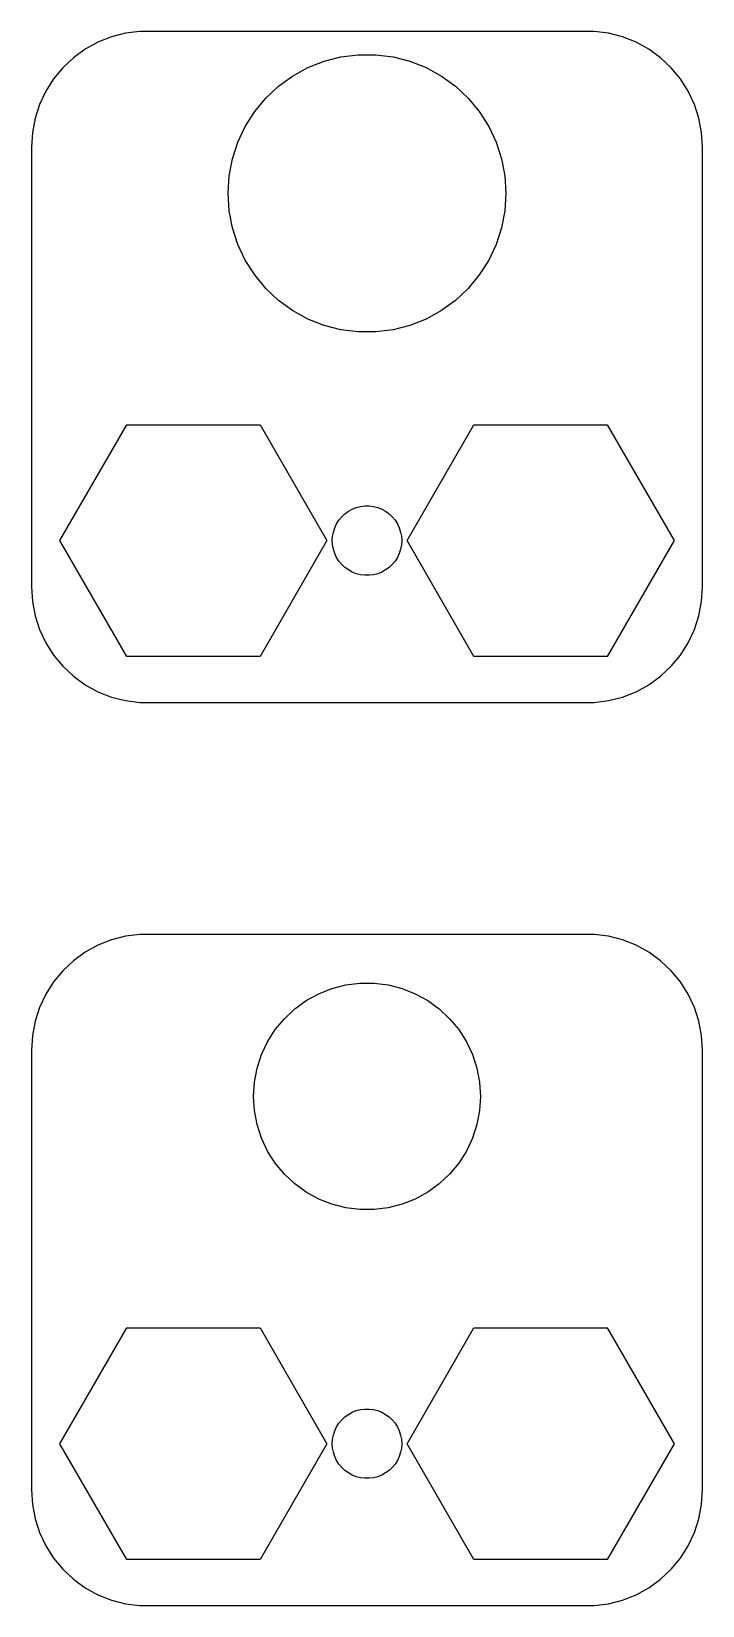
# Model space of a CAD drawing. Header units: metres. Extents: x -14.5 to 14.5, y 63.5 to 131.5.
import ezdxf

# ---------------------------------------------------------------- set-up
doc = ezdxf.new("R2010")
doc.units = ezdxf.units.M

msp = doc.modelspace()

# ---------------------------------------------------------------- linework, layer by layer
for p, q in [((-11.0451, 131.255), (-11.6289, 131.024)), ((-10.4369, 131.411), (-11.0451, 131.255)), ((-9.81395, 131.49), (-10.4369, 131.411)), ((9.81395, 131.49), (-9.81395, 131.49)), ((10.4369, 131.411), (9.81395, 131.49)), ((11.0451, 131.255), (10.4369, 131.411)), ((11.6289, 131.024), (11.0451, 131.255)), ((-12.1791, 130.722), (-12.6871, 130.353)), ((-11.6289, 131.024), (-12.1791, 130.722)), ((12.1791, 130.722), (11.6289, 131.024)), ((12.6871, 130.353), (12.1791, 130.722)), ((-13.1448, 129.923), (-13.5451, 129.439)), ((-12.6871, 130.353), (-13.1448, 129.923)), ((-3.21495, 129.566), (-2.55467, 129.929)), ((-2.55467, 129.929), (-1.8541, 130.206)), ((-1.8541, 130.206), (-1.12428, 130.394)), ((-1.12428, 130.394), (-0.37674, 130.488)), ((-0.37674, 130.488), (0.37674, 130.488)), ((0.37674, 130.488), (1.12428, 130.394)), ((1.12428, 130.394), (1.8541, 130.206)), ((1.8541, 130.206), (2.55467, 129.929)), ((2.55467, 129.929), (3.21495, 129.566)), ((13.1448, 129.923), (12.6871, 130.353)), ((13.5451, 129.439), (13.1448, 129.923)), ((-13.5451, 129.439), (-13.8815, 128.909)), ((-3.82454, 129.123), (-3.21495, 129.566)), ((3.21495, 129.566), (3.82454, 129.123)), ((13.8815, 128.909), (13.5451, 129.439)), ((-13.8815, 128.909), (-14.1489, 128.341)), ((-4.8541, 128.027), (-4.37381, 128.607)), ((-4.37381, 128.607), (-3.82454, 129.123)), ((3.82454, 129.123), (4.37381, 128.607)), ((4.37381, 128.607), (4.8541, 128.027)), ((14.1489, 128.341), (13.8815, 128.909)), ((-14.1489, 128.341), (-14.3429, 127.743)), ((-5.25783, 127.391), (-4.8541, 128.027)), ((4.8541, 128.027), (5.25783, 127.391)), ((14.3429, 127.743), (14.1489, 128.341)), ((-14.4606, 127.127), (-14.5, 126.5)), ((-14.3429, 127.743), (-14.4606, 127.127)), ((-5.57864, 126.709), (-5.25783, 127.391)), ((5.25783, 127.391), (5.57864, 126.709)), ((14.4606, 127.127), (14.3429, 127.743)), ((14.5, 126.5), (14.4606, 127.127)), ((-14.5, 126.5), (-14.5, 107.5)), ((-5.81149, 125.992), (-5.57864, 126.709)), ((5.57864, 126.709), (5.81149, 125.992)), ((14.5, 107.5), (14.5, 126.5)), ((-5.95268, 125.252), (-5.81149, 125.992)), ((5.81149, 125.992), (5.95268, 125.252)), ((-6, 124.5), (-5.95268, 125.252)), ((5.95268, 125.252), (6, 124.5)), ((-5.95268, 123.748), (-6, 124.5)), ((6, 124.5), (5.95268, 123.748)), ((-5.81149, 123.008), (-5.95268, 123.748)), ((5.95268, 123.748), (5.81149, 123.008)), ((-5.57864, 122.291), (-5.81149, 123.008)), ((5.81149, 123.008), (5.57864, 122.291)), ((-5.25783, 121.609), (-5.57864, 122.291)), ((5.57864, 122.291), (5.25783, 121.609)), ((-4.8541, 120.973), (-5.25783, 121.609)), ((5.25783, 121.609), (4.8541, 120.973)), ((-4.37381, 120.393), (-4.8541, 120.973)), ((-3.82454, 119.877), (-4.37381, 120.393)), ((4.37381, 120.393), (3.82454, 119.877)), ((4.8541, 120.973), (4.37381, 120.393)), ((-3.21495, 119.434), (-3.82454, 119.877)), ((3.82454, 119.877), (3.21495, 119.434)), ((-2.55467, 119.071), (-3.21495, 119.434)), ((-1.8541, 118.794), (-2.55467, 119.071)), ((2.55467, 119.071), (1.8541, 118.794)), ((3.21495, 119.434), (2.55467, 119.071)), ((-1.12428, 118.606), (-1.8541, 118.794)), ((-0.37674, 118.512), (-1.12428, 118.606)), ((0.37674, 118.512), (-0.37674, 118.512)), ((1.12428, 118.606), (0.37674, 118.512)), ((1.8541, 118.794), (1.12428, 118.606)), ((-13.27, 109.5), (-10.385, 114.497)), ((-10.385, 114.497), (-4.61501, 114.497)), ((-4.61501, 114.497), (-1.73001, 109.5)), ((1.73001, 109.5), (4.61501, 114.497)), ((4.61501, 114.497), (10.385, 114.497)), ((10.385, 114.497), (13.27, 109.5)), ((-0.803726, 110.766), (-0.638657, 110.857)), ((-0.638657, 110.857), (-0.463516, 110.927)), ((-0.463516, 110.927), (-0.281067, 110.973)), ((-0.281067, 110.973), (-0.094177, 110.997)), ((-0.094177, 110.997), (0.094177, 110.997)), ((0.094177, 110.997), (0.281067, 110.973)), ((0.281067, 110.973), (0.463516, 110.927)), ((0.463516, 110.927), (0.638657, 110.857)), ((0.638657, 110.857), (0.803726, 110.766)), ((-1.39465, 110.052), (-1.31445, 110.223)), ((-1.31445, 110.223), (-1.21352, 110.382)), ((-1.21352, 110.382), (-1.09344, 110.527)), ((-1.09344, 110.527), (-0.956131, 110.656)), ((-0.956131, 110.656), (-0.803726, 110.766)), ((0.803726, 110.766), (0.956131, 110.656)), ((0.956131, 110.656), (1.09344, 110.527)), ((1.09344, 110.527), (1.21352, 110.382)), ((1.21352, 110.382), (1.31445, 110.223)), ((1.31445, 110.223), (1.39465, 110.052)), ((-10.385, 104.503), (-13.27, 109.5)), ((-1.73001, 109.5), (-4.61501, 104.503)), ((-1.5, 109.5), (-1.48816, 109.688)), ((-1.48816, 109.312), (-1.5, 109.5)), ((-1.48816, 109.688), (-1.45287, 109.873)), ((-1.45287, 109.873), (-1.39465, 110.052)), ((1.39465, 110.052), (1.45287, 109.873)), ((1.45287, 109.873), (1.48816, 109.688)), ((1.48816, 109.688), (1.5, 109.5)), ((1.5, 109.5), (1.48816, 109.312)), ((4.61501, 104.503), (1.73001, 109.5)), ((13.27, 109.5), (10.385, 104.503)), ((-1.45287, 109.127), (-1.48816, 109.312)), ((-1.39465, 108.948), (-1.45287, 109.127)), ((-1.31445, 108.777), (-1.39465, 108.948)), ((-1.21352, 108.618), (-1.31445, 108.777)), ((1.31445, 108.777), (1.21352, 108.618)), ((1.39465, 108.948), (1.31445, 108.777)), ((1.45287, 109.127), (1.39465, 108.948)), ((1.48816, 109.312), (1.45287, 109.127)), ((-1.09344, 108.473), (-1.21352, 108.618)), ((-0.956131, 108.344), (-1.09344, 108.473)), ((-0.803726, 108.234), (-0.956131, 108.344)), ((-0.638657, 108.143), (-0.803726, 108.234)), ((-0.463516, 108.073), (-0.638657, 108.143)), ((0.638657, 108.143), (0.463516, 108.073)), ((0.803726, 108.234), (0.638657, 108.143)), ((0.956131, 108.344), (0.803726, 108.234)), ((1.09344, 108.473), (0.956131, 108.344)), ((1.21352, 108.618), (1.09344, 108.473)), ((-14.5, 107.5), (-14.4606, 106.873)), ((-0.281067, 108.027), (-0.463516, 108.073)), ((-0.094177, 108.003), (-0.281067, 108.027)), ((0.094177, 108.003), (-0.094177, 108.003)), ((0.281067, 108.027), (0.094177, 108.003)), ((0.463516, 108.073), (0.281067, 108.027)), ((14.4606, 106.873), (14.5, 107.5)), ((-14.4606, 106.873), (-14.3429, 106.257)), ((14.3429, 106.257), (14.4606, 106.873)), ((-14.3429, 106.257), (-14.1489, 105.659)), ((14.1489, 105.659), (14.3429, 106.257)), ((-14.1489, 105.659), (-13.8815, 105.091)), ((13.8815, 105.091), (14.1489, 105.659)), ((-13.8815, 105.091), (-13.5451, 104.561)), ((13.5451, 104.561), (13.8815, 105.091)), ((-13.5451, 104.561), (-13.1448, 104.077)), ((-13.1448, 104.077), (-12.6871, 103.647)), ((-4.61501, 104.503), (-10.385, 104.503)), ((10.385, 104.503), (4.61501, 104.503)), ((12.6871, 103.647), (13.1448, 104.077)), ((13.1448, 104.077), (13.5451, 104.561)), ((-12.6871, 103.647), (-12.1791, 103.278)), ((12.1791, 103.278), (12.6871, 103.647)), ((-12.1791, 103.278), (-11.6289, 102.976)), ((-11.6289, 102.976), (-11.0451, 102.745)), ((-11.0451, 102.745), (-10.4369, 102.589)), ((10.4369, 102.589), (11.0451, 102.745)), ((11.0451, 102.745), (11.6289, 102.976)), ((11.6289, 102.976), (12.1791, 103.278)), ((-10.4369, 102.589), (-9.81395, 102.51)), ((-9.81395, 102.51), (9.81395, 102.51)), ((9.81395, 102.51), (10.4369, 102.589)), ((-9.81395, 92.4901), (-10.4369, 92.4114)), ((9.81395, 92.4901), (-9.81395, 92.4901)), ((10.4369, 92.4114), (9.81395, 92.4901)), ((-11.6289, 92.0241), (-12.1791, 91.7216)), ((-11.0451, 92.2553), (-11.6289, 92.0241)), ((-10.4369, 92.4114), (-11.0451, 92.2553)), ((11.0451, 92.2553), (10.4369, 92.4114)), ((11.6289, 92.0241), (11.0451, 92.2553)), ((12.1791, 91.7216), (11.6289, 92.0241)), ((-12.6871, 91.3526), (-13.1448, 90.9227)), ((-12.1791, 91.7216), (-12.6871, 91.3526)), ((12.6871, 91.3526), (12.1791, 91.7216)), ((13.1448, 90.9227), (12.6871, 91.3526)), ((-13.5451, 90.4389), (-13.8815, 89.9088)), ((-13.1448, 90.9227), (-13.5451, 90.4389)), ((13.5451, 90.4389), (13.1448, 90.9227)), ((13.8815, 89.9088), (13.5451, 90.4389)), ((-13.8815, 89.9088), (-14.1489, 89.3406)), ((-2.62555, 89.6372), (-2.0863, 89.9336)), ((-2.0863, 89.9336), (-1.51418, 90.1602)), ((-1.51418, 90.1602), (-0.918167, 90.3132)), ((-0.918167, 90.3132), (-0.307663, 90.3903)), ((-0.307663, 90.3903), (0.307663, 90.3903)), ((0.307663, 90.3903), (0.918167, 90.3132)), ((0.918167, 90.3132), (1.51418, 90.1602)), ((1.51418, 90.1602), (2.0863, 89.9336)), ((2.0863, 89.9336), (2.62555, 89.6372)), ((14.1489, 89.3406), (13.8815, 89.9088)), ((-14.1489, 89.3406), (-14.3429, 88.7434)), ((-3.57195, 88.8543), (-3.12337, 89.2755)), ((-3.12337, 89.2755), (-2.62555, 89.6372)), ((2.62555, 89.6372), (3.12337, 89.2755)), ((3.12337, 89.2755), (3.57195, 88.8543)), ((14.3429, 88.7434), (14.1489, 89.3406)), ((-14.3429, 88.7434), (-14.4606, 88.1267)), ((-4.2939, 87.8606), (-3.96417, 88.3801)), ((-3.96417, 88.3801), (-3.57195, 88.8543)), ((3.57195, 88.8543), (3.96417, 88.3801)), ((3.96417, 88.3801), (4.2939, 87.8606)), ((14.4606, 88.1267), (14.3429, 88.7434)), ((-14.4606, 88.1267), (-14.5, 87.5)), ((-4.55589, 87.3038), (-4.2939, 87.8606)), ((4.2939, 87.8606), (4.55589, 87.3038)), ((14.5, 87.5), (14.4606, 88.1267)), ((-14.5, 87.5), (-14.5, 68.5)), ((-4.74605, 86.7186), (-4.55589, 87.3038)), ((4.55589, 87.3038), (4.74605, 86.7186)), ((14.5, 68.5), (14.5, 87.5)), ((-4.86136, 86.1141), (-4.74605, 86.7186)), ((4.74605, 86.7186), (4.86136, 86.1141)), ((-4.89999, 85.5), (-4.86136, 86.1141)), ((4.86136, 86.1141), (4.89999, 85.5)), ((-4.86136, 84.8859), (-4.89999, 85.5)), ((4.89999, 85.5), (4.86136, 84.8859)), ((-4.74605, 84.2814), (-4.86136, 84.8859)), ((4.86136, 84.8859), (4.74605, 84.2814)), ((-4.55589, 83.6962), (-4.74605, 84.2814)), ((-4.2939, 83.1394), (-4.55589, 83.6962)), ((4.55589, 83.6962), (4.2939, 83.1394)), ((4.74605, 84.2814), (4.55589, 83.6962)), ((-3.96417, 82.6198), (-4.2939, 83.1394)), ((4.2939, 83.1394), (3.96417, 82.6198)), ((-3.57195, 82.1457), (-3.96417, 82.6198)), ((3.96417, 82.6198), (3.57195, 82.1457)), ((-3.12337, 81.7245), (-3.57195, 82.1457)), ((-2.62555, 81.3628), (-3.12337, 81.7245)), ((3.12337, 81.7245), (2.62555, 81.3628)), ((3.57195, 82.1457), (3.12337, 81.7245)), ((-2.0863, 81.0663), (-2.62555, 81.3628)), ((-1.51418, 80.8398), (-2.0863, 81.0663)), ((2.0863, 81.0663), (1.51418, 80.8398)), ((2.62555, 81.3628), (2.0863, 81.0663)), ((-0.918167, 80.6868), (-1.51418, 80.8398)), ((-0.307663, 80.6097), (-0.918167, 80.6868)), ((0.307663, 80.6097), (-0.307663, 80.6097)), ((0.918167, 80.6868), (0.307663, 80.6097)), ((1.51418, 80.8398), (0.918167, 80.6868)), ((-13.27, 70.5), (-10.385, 75.497)), ((-10.385, 75.497), (-4.61501, 75.497)), ((-4.61501, 75.497), (-1.73001, 70.5)), ((1.73001, 70.5), (4.61501, 75.497)), ((4.61501, 75.497), (10.385, 75.497)), ((10.385, 75.497), (13.27, 70.5)), ((-1.31445, 71.2226), (-1.21352, 71.3817)), ((-1.21352, 71.3817), (-1.09344, 71.5268)), ((-1.09344, 71.5268), (-0.956131, 71.6558)), ((-0.956131, 71.6558), (-0.803726, 71.7665)), ((-0.803726, 71.7665), (-0.638657, 71.8573)), ((-0.638657, 71.8573), (-0.463516, 71.9266)), ((-0.463516, 71.9266), (-0.281067, 71.9734)), ((-0.281067, 71.9734), (-0.094177, 71.9971)), ((-0.094177, 71.9971), (0.094177, 71.9971)), ((0.094177, 71.9971), (0.281067, 71.9734)), ((0.281067, 71.9734), (0.463516, 71.9266)), ((0.463516, 71.9266), (0.638657, 71.8573)), ((0.638657, 71.8573), (0.803726, 71.7665)), ((0.803726, 71.7665), (0.956131, 71.6558)), ((0.956131, 71.6558), (1.09344, 71.5268)), ((1.09344, 71.5268), (1.21352, 71.3817)), ((1.21352, 71.3817), (1.31445, 71.2226)), ((-1.48816, 70.688), (-1.45287, 70.873)), ((-1.45287, 70.873), (-1.39465, 71.0522)), ((-1.39465, 71.0522), (-1.31445, 71.2226)), ((1.31445, 71.2226), (1.39465, 71.0522)), ((1.39465, 71.0522), (1.45287, 70.873)), ((1.45287, 70.873), (1.48816, 70.688)), ((-10.385, 65.503), (-13.27, 70.5)), ((-1.73001, 70.5), (-4.61501, 65.503)), ((-1.5, 70.5), (-1.48816, 70.688)), ((-1.48816, 70.312), (-1.5, 70.5)), ((-1.45287, 70.127), (-1.48816, 70.312)), ((-1.39465, 69.9478), (-1.45287, 70.127)), ((1.45287, 70.127), (1.39465, 69.9478)), ((1.48816, 70.312), (1.45287, 70.127)), ((1.48816, 70.688), (1.5, 70.5)), ((1.5, 70.5), (1.48816, 70.312)), ((4.61501, 65.503), (1.73001, 70.5)), ((13.27, 70.5), (10.385, 65.503)), ((-1.31445, 69.7774), (-1.39465, 69.9478)), ((-1.21352, 69.6183), (-1.31445, 69.7774)), ((-1.09344, 69.4732), (-1.21352, 69.6183)), ((-0.956131, 69.3442), (-1.09344, 69.4732)), ((-0.803726, 69.2335), (-0.956131, 69.3442)), ((0.956131, 69.3442), (0.803726, 69.2335)), ((1.09344, 69.4732), (0.956131, 69.3442)), ((1.21352, 69.6183), (1.09344, 69.4732)), ((1.31445, 69.7774), (1.21352, 69.6183)), ((1.39465, 69.9478), (1.31445, 69.7774)), ((-0.638657, 69.1428), (-0.803726, 69.2335)), ((-0.463516, 69.0734), (-0.638657, 69.1428)), ((-0.281067, 69.0266), (-0.463516, 69.0734)), ((-0.094177, 69.003), (-0.281067, 69.0266)), ((0.094177, 69.003), (-0.094177, 69.003)), ((0.281067, 69.0266), (0.094177, 69.003)), ((0.463516, 69.0734), (0.281067, 69.0266)), ((0.638657, 69.1428), (0.463516, 69.0734)), ((0.803726, 69.2335), (0.638657, 69.1428)), ((-14.5, 68.5), (-14.4606, 67.8733)), ((14.4606, 67.8733), (14.5, 68.5)), ((-14.4606, 67.8733), (-14.3429, 67.2566)), ((14.3429, 67.2566), (14.4606, 67.8733)), ((-14.3429, 67.2566), (-14.1489, 66.6594)), ((-14.1489, 66.6594), (-13.8815, 66.0912)), ((13.8815, 66.0912), (14.1489, 66.6594)), ((14.1489, 66.6594), (14.3429, 67.2566)), ((-13.8815, 66.0912), (-13.5451, 65.5611)), ((13.5451, 65.5611), (13.8815, 66.0912)), ((-13.5451, 65.5611), (-13.1448, 65.0773)), ((-4.61501, 65.503), (-10.385, 65.503)), ((10.385, 65.503), (4.61501, 65.503)), ((13.1448, 65.0773), (13.5451, 65.5611)), ((-13.1448, 65.0773), (-12.6871, 64.6474)), ((-12.6871, 64.6474), (-12.1791, 64.2784)), ((12.1791, 64.2784), (12.6871, 64.6474)), ((12.6871, 64.6474), (13.1448, 65.0773)), ((-12.1791, 64.2784), (-11.6289, 63.9759)), ((-11.6289, 63.9759), (-11.0451, 63.7447)), ((11.0451, 63.7447), (11.6289, 63.9759)), ((11.6289, 63.9759), (12.1791, 64.2784)), ((-11.0451, 63.7447), (-10.4369, 63.5886)), ((-10.4369, 63.5886), (-9.81395, 63.5099)), ((-9.81395, 63.5099), (9.81395, 63.5099)), ((9.81395, 63.5099), (10.4369, 63.5886)), ((10.4369, 63.5886), (11.0451, 63.7447))]:
    msp.add_line(p, q)

doc.saveas('drawing.dxf')
